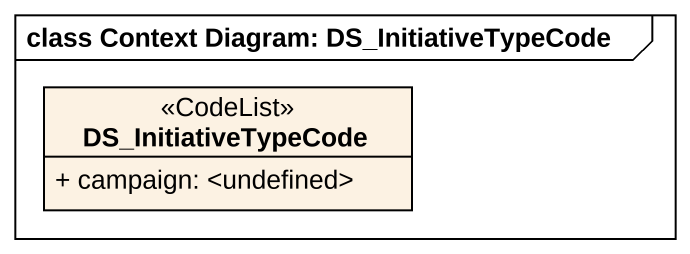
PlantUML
@startuml
mainframe class Context Diagram: DS_InitiativeTypeCode
hide circle
hide empty members
skinparam classAttributeIconSize 0
class DS_InitiativeTypeCode <<CodeList>> {
  + campaign: <undefined>
}
@enduml
